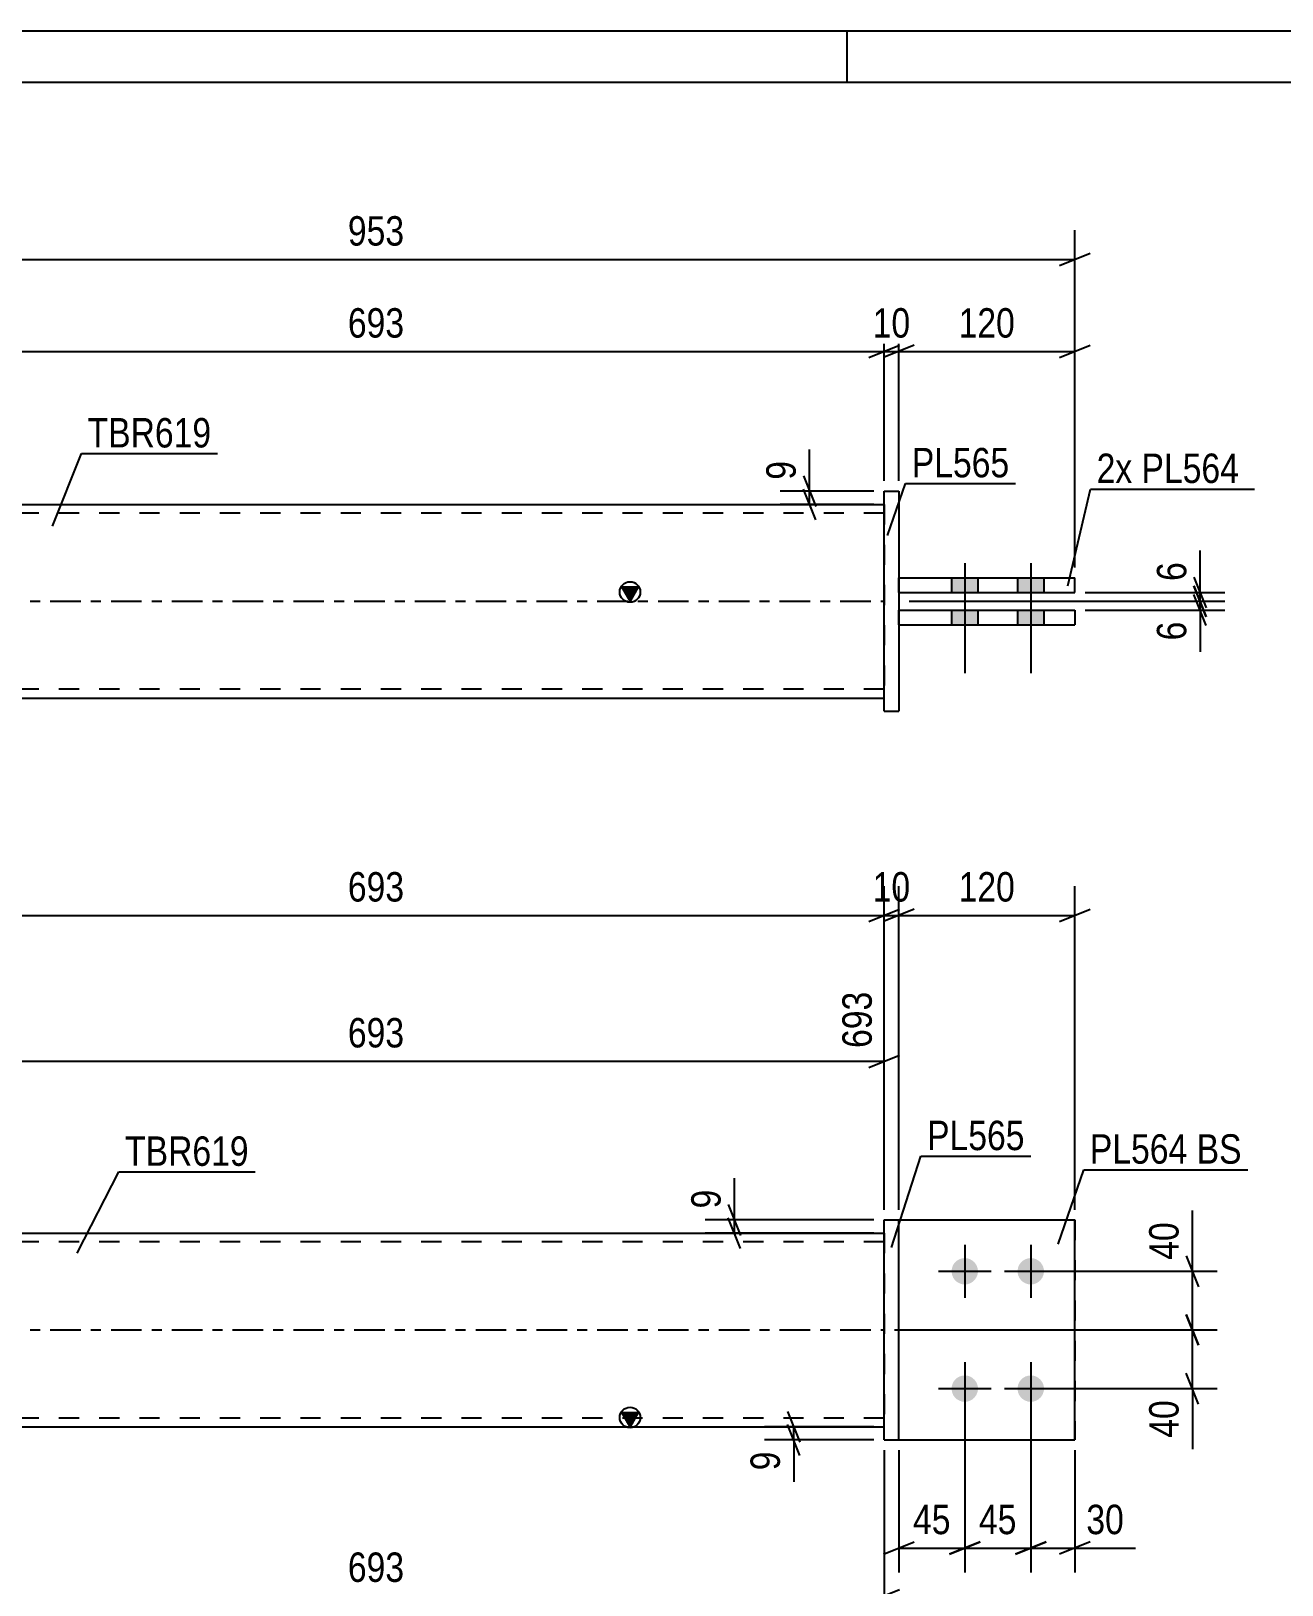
# Model space of a CAD drawing. Header units: millimetres. Extents: x 0 to 420, y 0 to 297.
# Drawn here: x 130.5 to 252.3, y 145.7 to 297 of the extents above; entities that cross this region are included whole.
import ezdxf

# ---------------------------------------------------------------- set-up
doc = ezdxf.new("R2010")
doc.units = ezdxf.units.MM
doc.linetypes.add('DXK_LINE_DOT2', pattern=[3.9198, 1.9599, -1.9599])
doc.linetypes.add('DXK_LINE_DOT3', pattern=[5.9187, 2.979, -0.9799, 0.9799, -0.9799])
doc.styles.add('Arial Narrow', font='ARIALN.TTF', dxfattribs={"height": 0.2})

# ---------------------------------------------------------------- blocks, each defined once
blk = doc.blocks.new('Unknown-585758062-1128')
at = {"color": 5, "linetype": 'Continuous'}
for p, q in [((420, 297), (0, 297)), ((210, 292), (210, 297)), ((415, 292), (5, 292))]:
    blk.add_line(p, q, dxfattribs=at)
blk = doc.blocks.new('Part-585758062-1929 - 1923')
at = {"color": 2, "linetype": 'Continuous'}
for p, q in [((215.01, 181.22), (232.15, 181.22)), ((232.15, 181.22), (232.15, 181.22)), ((232.15, 159.79), (232.15, 181.22)), ((215.01, 159.79), (232.15, 159.79))]:
    blk.add_line(p, q, dxfattribs=at)
at = {"color": 7, "linetype": 'DXK_LINE_DOT2'}
for p, q in [((215.01, 181.22), (232.15, 181.22)), ((215.01, 159.79), (215.01, 181.22)), ((215.01, 159.79), (215.01, 159.79)), ((215.01, 159.79), (232.15, 159.79))]:
    blk.add_line(p, q, dxfattribs=at)
blk = doc.blocks.new('Bolt-585758062-1932 - 1923')
at = {"linetype": 'Continuous'}
for points in [[(221.44, 177.51), (221.71, 177.48), (221.96, 177.39), (222.19, 177.26), (222.39, 177.08), (222.55, 176.86), (222.66, 176.62), (222.72, 176.35), (222.72, 176.09), (222.66, 175.82), (222.55, 175.58), (222.39, 175.36), (222.19, 175.18), (221.96, 175.05), (221.71, 174.96), (221.44, 174.93), (221.17, 174.96), (220.92, 175.05), (220.68, 175.18), (220.48, 175.36), (220.32, 175.58), (220.22, 175.82), (220.16, 176.09), (220.16, 176.35), (220.22, 176.62), (220.32, 176.86), (220.48, 177.08), (220.68, 177.26), (220.92, 177.39), (221.17, 177.48)], [(227.87, 177.51), (228.13, 177.48), (228.39, 177.39), (228.62, 177.26), (228.82, 177.08), (228.98, 176.86), (229.09, 176.62), (229.15, 176.35), (229.15, 176.09), (229.09, 175.82), (228.98, 175.58), (228.82, 175.36), (228.62, 175.18), (228.39, 175.05), (228.13, 174.96), (227.87, 174.93), (227.6, 174.96), (227.34, 175.05), (227.11, 175.18), (226.91, 175.36), (226.75, 175.58), (226.64, 175.82), (226.59, 176.09), (226.59, 176.35), (226.64, 176.62), (226.75, 176.86), (226.91, 177.08), (227.11, 177.26), (227.34, 177.39), (227.6, 177.48)], [(221.44, 166.08), (221.71, 166.05), (221.96, 165.97), (222.19, 165.83), (222.39, 165.65), (222.55, 165.43), (222.66, 165.19), (222.72, 164.93), (222.72, 164.66), (222.66, 164.39), (222.55, 164.15), (222.39, 163.93), (222.19, 163.75), (221.96, 163.62), (221.71, 163.53), (221.44, 163.51), (221.17, 163.53), (220.92, 163.62), (220.68, 163.75), (220.48, 163.93), (220.32, 164.15), (220.22, 164.39), (220.16, 164.66), (220.16, 164.93), (220.22, 165.19), (220.32, 165.43), (220.48, 165.65), (220.68, 165.83), (220.92, 165.97), (221.17, 166.05)], [(227.87, 166.08), (228.13, 166.05), (228.39, 165.97), (228.62, 165.83), (228.82, 165.65), (228.98, 165.43), (229.09, 165.19), (229.15, 164.93), (229.15, 164.66), (229.09, 164.39), (228.98, 164.15), (228.82, 163.93), (228.62, 163.75), (228.39, 163.62), (228.13, 163.53), (227.87, 163.51), (227.6, 163.53), (227.34, 163.62), (227.11, 163.75), (226.91, 163.93), (226.75, 164.15), (226.64, 164.39), (226.59, 164.66), (226.59, 164.93), (226.64, 165.19), (226.75, 165.43), (226.91, 165.65), (227.11, 165.83), (227.34, 165.97), (227.6, 166.05)]]:
    blk.add_hatch(color=1, dxfattribs=at).paths.add_polyline_path(points)
at = {"color": 1, "linetype": 'Continuous'}
for p, q in [((221.44, 178.79), (221.44, 173.65)), ((227.87, 178.79), (227.87, 173.65)), ((218.87, 176.22), (224.01, 176.22)), ((225.3, 176.22), (230.44, 176.22)), ((221.44, 167.36), (221.44, 162.22)), ((227.87, 167.36), (227.87, 162.22)), ((218.87, 164.79), (224.01, 164.79)), ((225.3, 164.79), (230.44, 164.79))]:
    blk.add_line(p, q, dxfattribs=at)
blk = doc.blocks.new('Part-585758062-1962 - 1923')
at = {"color": 2, "linetype": 'Continuous'}
for p, q in [((213.58, 181.22), (215.01, 181.22)), ((213.58, 159.79), (213.58, 181.22)), ((215.01, 159.79), (215.01, 181.22)), ((213.58, 159.79), (213.58, 159.79)), ((213.58, 159.79), (215.01, 159.79))]:
    blk.add_line(p, q, dxfattribs=at)
at = {"color": 7, "linetype": 'DXK_LINE_DOT2'}
for p, q in [((213.58, 181.22), (215.01, 181.22)), ((213.58, 159.79), (215.01, 159.79))]:
    blk.add_line(p, q, dxfattribs=at)
blk = doc.blocks.new('Part-585758062-1967 - 1923')
at = {"color": 7, "linetype": 'DXK_LINE_DOT2'}
for p, q in [((215.01, 181.22), (232.15, 181.22)), ((215.01, 159.79), (215.01, 181.22)), ((215.01, 181.22), (232.15, 181.22)), ((232.15, 181.22), (232.15, 181.22)), ((232.15, 181.22), (232.15, 159.79)), ((215.01, 159.79), (215.01, 159.79)), ((215.01, 159.79), (232.15, 159.79)), ((215.01, 159.79), (232.15, 159.79))]:
    blk.add_line(p, q, dxfattribs=at)
blk = doc.blocks.new('Part-585758062-1972 - 1923')
at = {"linetype": 'Continuous'}
blk.add_hatch(color=2, dxfattribs=at).paths.add_polyline_path([(188.84, 161.08), (188.04, 162.48), (189.64, 162.48)])
at = {"color": 2, "linetype": 'Continuous'}
for p, q in [((114.62, 179.93), (213.58, 179.93)), ((188.84, 161.08), (188.04, 162.48)), ((188.04, 162.48), (189.64, 162.48)), ((189.64, 162.48), (188.84, 161.08)), ((114.62, 161.08), (213.58, 161.08))]:
    blk.add_line(p, q, dxfattribs=at)
at = {"color": 7, "linetype": 'DXK_LINE_DOT2'}
for p, q in [((114.62, 161.08), (114.62, 179.93)), ((213.58, 179.08), (114.62, 179.08)), ((213.58, 179.93), (213.58, 161.08)), ((213.58, 161.93), (114.62, 161.93))]:
    blk.add_line(p, q, dxfattribs=at)
at = {"color": 7, "linetype": 'DXK_LINE_DOT3'}
blk.add_line((114.62, 170.51), (213.58, 170.51), dxfattribs=at)
at = {"color": 2, "linetype": 'Continuous'}
blk.add_circle((188.84, 161.98), 1, dxfattribs=at)
blk = doc.blocks.new('Part-585758062-2314 - 2283')
at = {"color": 2, "linetype": 'Continuous'}
for p, q in [((215.01, 243.76), (232.15, 243.76)), ((215.01, 242.33), (215.01, 243.76)), ((232.15, 242.33), (232.15, 243.76)), ((215.01, 242.33), (215.01, 242.33)), ((215.01, 242.33), (232.15, 242.33))]:
    blk.add_line(p, q, dxfattribs=at)
at = {"color": 7, "linetype": 'DXK_LINE_DOT2'}
for p, q in [((215.01, 243.76), (232.15, 243.76)), ((215.01, 242.33), (232.15, 242.33))]:
    blk.add_line(p, q, dxfattribs=at)
blk = doc.blocks.new('Part-585758062-2309 - 2283')
at = {"color": 2, "linetype": 'Continuous'}
for p, q in [((215.01, 240.62), (232.15, 240.62)), ((215.01, 239.19), (215.01, 240.62)), ((232.15, 240.62), (232.15, 239.19)), ((215.01, 239.19), (215.01, 239.19)), ((215.01, 239.19), (232.15, 239.19))]:
    blk.add_line(p, q, dxfattribs=at)
at = {"color": 7, "linetype": 'DXK_LINE_DOT2'}
for p, q in [((215.01, 240.62), (232.15, 240.62)), ((215.01, 239.19), (232.15, 239.19))]:
    blk.add_line(p, q, dxfattribs=at)
blk = doc.blocks.new('Part-585758062-2294 - 2283')
at = {"color": 2, "linetype": 'Continuous'}
for p, q in [((213.58, 252.19), (213.58, 252.19)), ((213.58, 230.76), (213.58, 252.19)), ((213.58, 252.19), (215.01, 252.19)), ((215.01, 252.19), (215.01, 252.19)), ((215.01, 252.19), (215.01, 230.76)), ((213.58, 230.76), (215.01, 230.76)), ((213.58, 230.76), (213.58, 230.76)), ((215.01, 230.76), (215.01, 230.76))]:
    blk.add_line(p, q, dxfattribs=at)
at = {"color": 7, "linetype": 'DXK_LINE_DOT2'}
for p, q in [((213.58, 252.19), (215.01, 252.19)), ((213.58, 230.76), (215.01, 230.76)), ((215.01, 230.76), (215.01, 230.76))]:
    blk.add_line(p, q, dxfattribs=at)
blk = doc.blocks.new('Part-585758062-2304 - 2283')
at = {"linetype": 'Continuous'}
blk.add_hatch(color=2, dxfattribs=at).paths.add_polyline_path([(188.84, 241.47), (188.04, 242.87), (189.64, 242.87)])
at = {"color": 2, "linetype": 'Continuous'}
for p, q in [((114.62, 250.9), (213.58, 250.9)), ((188.84, 241.47), (188.04, 242.87)), ((188.04, 242.87), (189.64, 242.87)), ((189.64, 242.87), (188.84, 241.47)), ((114.62, 232.04), (213.58, 232.04))]:
    blk.add_line(p, q, dxfattribs=at)
at = {"color": 7, "linetype": 'DXK_LINE_DOT2'}
for p, q in [((114.62, 250.9), (114.62, 232.04)), ((213.58, 250.04), (114.62, 250.04)), ((213.58, 250.9), (213.58, 232.04)), ((213.58, 232.9), (114.62, 232.9))]:
    blk.add_line(p, q, dxfattribs=at)
at = {"color": 7, "linetype": 'DXK_LINE_DOT3'}
blk.add_line((114.62, 241.47), (213.58, 241.47), dxfattribs=at)
at = {"color": 2, "linetype": 'Continuous'}
blk.add_circle((188.84, 242.37), 1, dxfattribs=at)
blk = doc.blocks.new('Bolt-585758062-2326 - 2283')
at = {"linetype": 'Continuous'}
for points in [[(222.72, 243.76), (220.15, 243.76), (220.15, 242.33), (222.72, 242.33)], [(222.72, 243.76), (220.15, 243.76), (220.15, 242.33), (222.72, 242.33)], [(229.15, 243.76), (226.58, 243.76), (226.58, 242.33), (229.15, 242.33)], [(229.15, 243.76), (226.58, 243.76), (226.58, 242.33), (229.15, 242.33)], [(222.72, 240.62), (220.15, 240.62), (220.15, 239.19), (222.72, 239.19)], [(222.72, 240.62), (220.15, 240.62), (220.15, 239.19), (222.72, 239.19)], [(229.15, 240.62), (226.58, 240.62), (226.58, 239.19), (229.15, 239.19)], [(229.15, 240.62), (226.58, 240.62), (226.58, 239.19), (229.15, 239.19)]]:
    blk.add_hatch(color=1, dxfattribs=at).paths.add_polyline_path(points)
at = {"color": 1, "linetype": 'Continuous'}
for p, q in [((221.44, 245.19), (221.44, 234.47)), ((221.44, 245.19), (221.44, 234.47)), ((227.87, 245.19), (227.87, 234.47)), ((227.87, 245.19), (227.87, 234.47)), ((220.15, 243.76), (220.15, 242.33)), ((220.15, 243.76), (220.15, 242.33)), ((222.72, 243.76), (222.72, 242.33)), ((222.72, 243.76), (222.72, 242.33)), ((226.58, 243.76), (226.58, 242.33)), ((226.58, 243.76), (226.58, 242.33)), ((229.15, 243.76), (229.15, 242.33)), ((229.15, 243.76), (229.15, 242.33)), ((220.15, 240.62), (220.15, 239.19)), ((220.15, 240.62), (220.15, 239.19)), ((222.72, 240.62), (222.72, 239.19)), ((222.72, 240.62), (222.72, 239.19)), ((226.58, 240.62), (226.58, 239.19)), ((226.58, 240.62), (226.58, 239.19)), ((229.15, 240.62), (229.15, 239.19)), ((229.15, 240.62), (229.15, 239.19))]:
    blk.add_line(p, q, dxfattribs=at)
blk = doc.blocks.new('StraightDimension-585758062-2098 - 1923')
at = {"color": 7, "linetype": 'Continuous'}
for p, q in [((221.44, 163.79), (221.44, 146.87)), ((215.01, 158.79), (215.01, 146.87)), ((213.51, 148.67), (216.51, 149.87)), ((222.94, 149.87), (219.94, 148.67)), ((215.01, 149.27), (221.44, 149.27))]:
    blk.add_line(p, q, dxfattribs=at)
at = {"color": 0}
blk.add_wipeout([(220.65, 150.02), (220.65, 154.22), (215.8, 154.22), (215.8, 150.02)], dxfattribs=at)
at = {"color": 3, "style": 'Arial Narrow'}
blk.add_text('45', height=2.863, dxfattribs=at).set_placement((216.4, 150.62))
blk = doc.blocks.new('StraightDimension-585758062-2192 - 1923')
at = {"color": 7, "linetype": 'Continuous'}
for p, q in [((114.62, 158.79), (114.62, 141.49)), ((213.58, 158.79), (213.58, 137.84)), ((116.12, 145.22), (113.12, 144.02)), ((114.62, 144.62), (213.58, 144.62)), ((212.08, 144.02), (215.08, 145.22))]:
    blk.add_line(p, q, dxfattribs=at)
at = {"color": 0}
blk.add_wipeout([(167.44, 145.37), (167.44, 149.57), (160.76, 149.57), (160.76, 145.37)], dxfattribs=at)
at = {"color": 0, "linetype": 'Continuous'}
for points in [[(114.02, 143.92), (109.82, 143.92), (109.82, 140.89), (114.02, 140.89)], [(212.98, 143.92), (208.78, 143.92), (208.78, 137.24), (212.98, 137.24)]]:
    blk.add_wipeout(points, dxfattribs=at)
at = {"color": 3, "style": 'Arial Narrow'}
blk.add_text('693', height=2.863, dxfattribs=at).set_placement((161.36, 145.97))
at = {"color": 3, "linetype": 'Continuous', "style": 'Arial Narrow'}
for s, height, p in [('0', 2.86, (113.42, 141.49)), ('693', 2.863, (212.38, 137.84))]:
    blk.add_text(s, height=height, rotation=90.0002, dxfattribs=at).set_placement(p)
blk = doc.blocks.new('StraightDimension-585758062-2022 - 1923')
at = {"color": 7, "linetype": 'Continuous'}
for p, q in [((213.58, 182.22), (213.58, 213.73)), ((215.01, 182.22), (215.01, 213.73)), ((212.08, 210.28), (215.08, 211.48)), ((216.51, 211.48), (213.51, 210.28)), ((213.58, 210.88), (215.01, 210.88))]:
    blk.add_line(p, q, dxfattribs=at)
at = {"color": 0}
blk.add_wipeout([(216.72, 211.63), (216.72, 215.83), (211.87, 215.83), (211.87, 211.63)], dxfattribs=at)
at = {"color": 3, "style": 'Arial Narrow'}
blk.add_text('10', height=2.863, dxfattribs=at).set_placement((212.47, 212.23))
blk = doc.blocks.new('StraightDimension-585758062-2124 - 1923')
at = {"color": 7, "linetype": 'Continuous'}
for p, q in [((227.87, 163.79), (227.87, 146.87)), ((232.15, 158.79), (232.15, 146.87)), ((226.37, 148.67), (229.37, 149.87)), ((233.65, 149.87), (230.65, 148.67)), ((227.87, 149.27), (232.15, 149.27))]:
    blk.add_line(p, q, dxfattribs=at)
at = {"color": 0}
blk.add_wipeout([(237.53, 150.02), (237.53, 154.22), (232.68, 154.22), (232.68, 150.02)], dxfattribs=at)
at = {"color": 7, "linetype": 'Continuous'}
blk.add_line((232.15, 149.27), (238.06, 149.27), dxfattribs=at)
blk.add_line((232.15, 149.27), (238.06, 149.27), dxfattribs=at)
at = {"color": 3, "style": 'Arial Narrow'}
blk.add_text('30', height=2.863, dxfattribs=at).set_placement((233.28, 150.62))
blk = doc.blocks.new('StraightDimension-585758062-2069 - 1923')
at = {"color": 7, "linetype": 'Continuous'}
for p, q in [((243.01, 177.72), (244.21, 174.72)), ((228.87, 176.22), (246.01, 176.22)), ((243.61, 170.51), (243.61, 176.22)), ((244.21, 169.01), (243.01, 172.01)), ((214.58, 170.51), (246.01, 170.51))]:
    blk.add_line(p, q, dxfattribs=at)
at = {"color": 0}
blk.add_wipeout([(242.86, 181.6), (238.66, 181.6), (238.66, 176.74), (242.86, 176.74)], dxfattribs=at)
at = {"color": 7, "linetype": 'Continuous'}
blk.add_line((243.61, 176.22), (243.61, 182.13), dxfattribs=at)
blk.add_line((243.61, 176.22), (243.61, 182.13), dxfattribs=at)
at = {"color": 3, "style": 'Arial Narrow'}
blk.add_text('40', height=2.863, rotation=90.0002, dxfattribs=at).set_placement((242.26, 177.34))
blk = doc.blocks.new('StraightDimension-585758062-2013 - 1923')
at = {"color": 7, "linetype": 'Continuous'}
for p, q in [((114.62, 182.22), (114.62, 213.73)), ((213.58, 182.22), (213.58, 213.73)), ((116.12, 211.48), (113.12, 210.28)), ((114.62, 210.88), (213.58, 210.88)), ((212.08, 210.28), (215.08, 211.48))]:
    blk.add_line(p, q, dxfattribs=at)
at = {"color": 0}
blk.add_wipeout([(167.44, 211.63), (167.44, 215.83), (160.76, 215.83), (160.76, 211.63)], dxfattribs=at)
at = {"color": 3, "style": 'Arial Narrow'}
blk.add_text('693', height=2.863, dxfattribs=at).set_placement((161.36, 212.23))
blk = doc.blocks.new('StraightDimension-585758062-2039 - 1923')
at = {"color": 7, "linetype": 'Continuous'}
for p, q in [((215.01, 182.22), (215.01, 213.73)), ((232.15, 182.22), (232.15, 213.73)), ((216.51, 211.48), (213.51, 210.28)), ((215.01, 210.88), (232.15, 210.88)), ((230.65, 210.28), (233.65, 211.48))]:
    blk.add_line(p, q, dxfattribs=at)
at = {"color": 0}
blk.add_wipeout([(226.92, 211.63), (226.92, 215.83), (220.24, 215.83), (220.24, 211.63)], dxfattribs=at)
at = {"color": 3, "style": 'Arial Narrow'}
blk.add_text('120', height=2.863, dxfattribs=at).set_placement((220.84, 212.23))
blk = doc.blocks.new('StraightDimension-585758062-2062 - 1923')
at = {"color": 7, "linetype": 'Continuous'}
for p, q in [((198.41, 182.72), (199.61, 179.72)), ((212.58, 181.22), (196.16, 181.22)), ((199.61, 178.43), (198.41, 181.43)), ((199.01, 179.93), (199.01, 181.22)), ((212.58, 179.93), (196.16, 179.93))]:
    blk.add_line(p, q, dxfattribs=at)
at = {"color": 0}
blk.add_wipeout([(198.26, 184.77), (194.06, 184.77), (194.06, 181.74), (198.26, 181.74)], dxfattribs=at)
at = {"color": 7, "linetype": 'Continuous'}
blk.add_line((199.01, 181.22), (199.01, 185.3), dxfattribs=at)
blk.add_line((199.01, 181.22), (199.01, 185.3), dxfattribs=at)
at = {"color": 3, "style": 'Arial Narrow'}
blk.add_text('9', height=2.86, rotation=90.0002, dxfattribs=at).set_placement((197.66, 182.34))
blk = doc.blocks.new('StraightDimension-585758062-2084 - 1923')
at = {"color": 7, "linetype": 'Continuous'}
for p, q in [((243.01, 172.01), (244.21, 169.01)), ((214.58, 170.51), (246.01, 170.51)), ((243.61, 164.79), (243.61, 170.51)), ((244.21, 163.29), (243.01, 166.29)), ((228.87, 164.79), (246.01, 164.79))]:
    blk.add_line(p, q, dxfattribs=at)
at = {"color": 0}
blk.add_wipeout([(242.86, 164.27), (238.66, 164.27), (238.66, 159.41), (242.86, 159.41)], dxfattribs=at)
at = {"color": 7, "linetype": 'Continuous'}
blk.add_line((243.61, 164.79), (243.61, 158.88), dxfattribs=at)
blk.add_line((243.61, 164.79), (243.61, 158.88), dxfattribs=at)
at = {"color": 3, "style": 'Arial Narrow'}
blk.add_text('40', height=2.863, rotation=90.0002, dxfattribs=at).set_placement((242.26, 160.01))
blk = doc.blocks.new('StraightDimension-585758062-2114 - 1923')
at = {"color": 7, "linetype": 'Continuous'}
for p, q in [((221.44, 163.79), (221.44, 146.87)), ((227.87, 163.79), (227.87, 146.87)), ((219.94, 148.67), (222.94, 149.87)), ((229.37, 149.87), (226.37, 148.67)), ((221.44, 149.27), (227.87, 149.27))]:
    blk.add_line(p, q, dxfattribs=at)
at = {"color": 0}
blk.add_wipeout([(227.08, 150.02), (227.08, 154.22), (222.22, 154.22), (222.22, 150.02)], dxfattribs=at)
at = {"color": 3, "style": 'Arial Narrow'}
blk.add_text('45', height=2.863, dxfattribs=at).set_placement((222.82, 150.62))
blk = doc.blocks.new('StraightDimension-585758062-2138 - 1923')
at = {"color": 7, "linetype": 'Continuous'}
for p, q in [((204.18, 162.58), (205.38, 159.58)), ((212.58, 161.08), (201.93, 161.08)), ((205.38, 158.29), (204.18, 161.29)), ((204.78, 159.79), (204.78, 161.08)), ((212.58, 159.79), (201.93, 159.79))]:
    blk.add_line(p, q, dxfattribs=at)
at = {"color": 0}
blk.add_wipeout([(204.03, 159.27), (199.83, 159.27), (199.83, 156.24), (204.03, 156.24)], dxfattribs=at)
at = {"color": 7, "linetype": 'Continuous'}
blk.add_line((204.78, 159.79), (204.78, 155.71), dxfattribs=at)
blk.add_line((204.78, 159.79), (204.78, 155.71), dxfattribs=at)
at = {"color": 3, "style": 'Arial Narrow'}
blk.add_text('9', height=2.86, rotation=90.0002, dxfattribs=at).set_placement((203.43, 156.84))
blk = doc.blocks.new('StraightDimension-585758062-2228 - 1923')
at = {"color": 7, "linetype": 'Continuous'}
for p, q in [((213.58, 182.22), (213.58, 203.45)), ((114.62, 180.93), (114.62, 199.79)), ((116.12, 197.27), (113.12, 196.07)), ((212.08, 196.07), (215.08, 197.27)), ((114.62, 196.67), (213.58, 196.67))]:
    blk.add_line(p, q, dxfattribs=at)
at = {"color": 0, "linetype": 'Continuous'}
for points in [[(212.98, 204.05), (208.78, 204.05), (208.78, 197.37), (212.98, 197.37)], [(114.02, 200.39), (109.82, 200.39), (109.82, 197.37), (114.02, 197.37)]]:
    blk.add_wipeout(points, dxfattribs=at)
at = {"color": 0}
blk.add_wipeout([(167.44, 197.42), (167.44, 201.62), (160.76, 201.62), (160.76, 197.42)], dxfattribs=at)
at = {"color": 3, "linetype": 'Continuous', "style": 'Arial Narrow'}
for s, height, p in [('693', 2.863, (212.38, 197.97)), ('0', 2.86, (113.42, 197.97))]:
    blk.add_text(s, height=height, rotation=90.0002, dxfattribs=at).set_placement(p)
at = {"color": 3, "style": 'Arial Narrow'}
blk.add_text('693', height=2.863, dxfattribs=at).set_placement((161.36, 198.02))
blk = doc.blocks.new('StraightDimension-585758062-2389 - 2283')
at = {"color": 7, "linetype": 'Continuous'}
for p, q in [((114.62, 253.19), (114.62, 268.65)), ((213.58, 253.19), (213.58, 268.65)), ((116.12, 266.4), (113.12, 265.2)), ((212.08, 265.2), (215.08, 266.4)), ((114.62, 265.8), (213.58, 265.8))]:
    blk.add_line(p, q, dxfattribs=at)
at = {"color": 0}
blk.add_wipeout([(167.44, 266.55), (167.44, 270.75), (160.76, 270.75), (160.76, 266.55)], dxfattribs=at)
at = {"color": 3, "style": 'Arial Narrow'}
blk.add_text('693', height=2.863, dxfattribs=at).set_placement((161.36, 267.15))
blk = doc.blocks.new('StraightDimension-585758062-2348 - 2283')
at = {"color": 7, "linetype": 'Continuous'}
for p, q in [((243.76, 243.83), (244.96, 240.83)), ((233.15, 242.33), (246.76, 242.33)), ((244.96, 239.97), (243.76, 242.97)), ((244.36, 241.47), (244.36, 242.33)), ((216.01, 241.47), (246.76, 241.47))]:
    blk.add_line(p, q, dxfattribs=at)
at = {"color": 0}
blk.add_wipeout([(243.61, 245.88), (239.41, 245.88), (239.41, 242.85), (243.61, 242.85)], dxfattribs=at)
at = {"color": 7, "linetype": 'Continuous'}
blk.add_line((244.36, 242.33), (244.36, 246.41), dxfattribs=at)
blk.add_line((244.36, 242.33), (244.36, 246.41), dxfattribs=at)
at = {"color": 3, "style": 'Arial Narrow'}
blk.add_text('6', height=2.86, rotation=90.0002, dxfattribs=at).set_placement((243.01, 243.45))
blk = doc.blocks.new('StraightDimension-585758062-2339 - 2283')
at = {"color": 7, "linetype": 'Continuous'}
for p, q in [((243.76, 242.97), (244.96, 239.97)), ((216.01, 241.47), (246.76, 241.47)), ((233.15, 240.62), (246.76, 240.62)), ((244.96, 239.12), (243.76, 242.12)), ((244.36, 240.62), (244.36, 241.47))]:
    blk.add_line(p, q, dxfattribs=at)
at = {"color": 0}
blk.add_wipeout([(243.61, 240.09), (239.41, 240.09), (239.41, 237.06), (243.61, 237.06)], dxfattribs=at)
at = {"color": 7, "linetype": 'Continuous'}
blk.add_line((244.36, 240.62), (244.36, 236.54), dxfattribs=at)
blk.add_line((244.36, 240.62), (244.36, 236.54), dxfattribs=at)
at = {"color": 3, "style": 'Arial Narrow'}
blk.add_text('6', height=2.86, rotation=90.0002, dxfattribs=at).set_placement((243.01, 237.66))
blk = doc.blocks.new('StraightDimension-585758062-2358 - 2283')
at = {"color": 7, "linetype": 'Continuous'}
for p, q in [((205.72, 253.69), (206.92, 250.69)), ((212.58, 252.19), (203.47, 252.19)), ((206.92, 249.4), (205.72, 252.4)), ((206.32, 250.9), (206.32, 252.19)), ((212.58, 250.9), (203.47, 250.9))]:
    blk.add_line(p, q, dxfattribs=at)
at = {"color": 0}
blk.add_wipeout([(205.57, 255.74), (201.37, 255.74), (201.37, 252.71), (205.57, 252.71)], dxfattribs=at)
at = {"color": 7, "linetype": 'Continuous'}
blk.add_line((206.32, 252.19), (206.32, 256.26), dxfattribs=at)
blk.add_line((206.32, 252.19), (206.32, 256.26), dxfattribs=at)
at = {"color": 3, "style": 'Arial Narrow'}
blk.add_text('9', height=2.86, rotation=90.0002, dxfattribs=at).set_placement((204.97, 253.31))
blk = doc.blocks.new('StraightDimension-585758062-2369 - 2283')
at = {"color": 7, "linetype": 'Continuous'}
for p, q in [((215.01, 253.19), (215.01, 268.65)), ((232.15, 244.76), (232.15, 268.65)), ((216.51, 266.4), (213.51, 265.2)), ((230.65, 265.2), (233.65, 266.4)), ((215.01, 265.8), (232.15, 265.8))]:
    blk.add_line(p, q, dxfattribs=at)
at = {"color": 0}
blk.add_wipeout([(226.92, 266.55), (226.92, 270.75), (220.24, 270.75), (220.24, 266.55)], dxfattribs=at)
at = {"color": 3, "style": 'Arial Narrow'}
blk.add_text('120', height=2.863, dxfattribs=at).set_placement((220.84, 267.15))
blk = doc.blocks.new('StraightDimension-585758062-2379 - 2283')
at = {"color": 7, "linetype": 'Continuous'}
for p, q in [((213.58, 253.19), (213.58, 268.65)), ((215.01, 253.19), (215.01, 268.65)), ((212.08, 265.2), (215.08, 266.4)), ((216.51, 266.4), (213.51, 265.2)), ((213.58, 265.8), (215.01, 265.8))]:
    blk.add_line(p, q, dxfattribs=at)
at = {"color": 0}
blk.add_wipeout([(216.72, 266.55), (216.72, 270.75), (211.87, 270.75), (211.87, 266.55)], dxfattribs=at)
at = {"color": 3, "style": 'Arial Narrow'}
blk.add_text('10', height=2.863, dxfattribs=at).set_placement((212.47, 267.15))
blk = doc.blocks.new('StraightDimension-585758062-2420 - 2283')
at = {"color": 7, "linetype": 'Continuous'}
for p, q in [((96.05, 244.76), (96.05, 277.61)), ((232.15, 244.76), (232.15, 277.61)), ((97.55, 275.36), (94.55, 274.16)), ((96.05, 274.76), (232.15, 274.76)), ((230.65, 274.16), (233.65, 275.36))]:
    blk.add_line(p, q, dxfattribs=at)
at = {"color": 0}
blk.add_wipeout([(167.44, 275.51), (167.44, 279.71), (160.76, 279.71), (160.76, 275.51)], dxfattribs=at)
at = {"color": 3, "style": 'Arial Narrow'}
blk.add_text('953', height=2.863, dxfattribs=at).set_placement((161.36, 276.11))
blk = doc.blocks.new('MarkSet-585758062-2274 - 1923')
at = {"color": 0}
for points in [[(243.12, 186.7), (243.12, 189.7), (233.62, 189.7), (233.62, 186.7)], [(248.4, 186.7), (248.4, 189.7), (244.02, 189.7), (244.02, 186.7)]]:
    blk.add_wipeout(points, dxfattribs=at)
for points in [[(243.12, 186.7), (243.12, 189.7), (233.62, 189.7), (233.62, 186.7)], [(248.4, 186.7), (248.4, 189.7), (244.02, 189.7), (244.02, 186.7)]]:
    blk.add_wipeout(points, dxfattribs=at)
at = {"color": 30, "linetype": 'Continuous'}
for p, q in [((230.52, 178.86), (233.02, 186.1)), ((233.02, 186.1), (249, 186.1))]:
    blk.add_line(p, q, dxfattribs=at)
at = {"color": 3, "style": 'Arial Narrow'}
for s, p in [('PL564', (233.62, 186.7)), ('BS', (244.02, 186.7))]:
    blk.add_text(s, height=2.863, dxfattribs=at).set_placement(p)
blk = doc.blocks.new('Mark-585758062-1958 - 1923')
at = {"color": 0}
blk.add_wipeout([(227.27, 188.02), (227.27, 191.02), (217.77, 191.02), (217.77, 188.02)], dxfattribs=at)
blk.add_wipeout([(227.27, 188.02), (227.27, 191.02), (217.77, 191.02), (217.77, 188.02)], dxfattribs=at)
at = {"color": 30, "linetype": 'Continuous'}
for p, q in [((214.31, 178.54), (217.17, 187.42)), ((217.17, 187.42), (227.87, 187.42))]:
    blk.add_line(p, q, dxfattribs=at)
at = {"color": 3, "style": 'Arial Narrow'}
blk.add_text('PL565', height=2.863, dxfattribs=at).set_placement((217.77, 188.02))
blk = doc.blocks.new('Mark-585758062-1968 - 1923')
at = {"color": 0}
blk.add_wipeout([(151.72, 186.49), (151.72, 189.49), (139.66, 189.49), (139.66, 186.49)], dxfattribs=at)
blk.add_wipeout([(151.72, 186.49), (151.72, 189.49), (139.66, 189.49), (139.66, 186.49)], dxfattribs=at)
at = {"color": 30, "linetype": 'Continuous'}
for p, q in [((134.98, 177.99), (139.06, 185.89)), ((139.06, 185.89), (152.32, 185.89))]:
    blk.add_line(p, q, dxfattribs=at)
at = {"color": 3, "style": 'Arial Narrow'}
blk.add_text('TBR619', height=2.863, dxfattribs=at).set_placement((139.66, 186.49))
blk = doc.blocks.new('Mark-585758062-2300 - 2283')
at = {"color": 0}
blk.add_wipeout([(148.06, 256.45), (148.06, 259.45), (136.01, 259.45), (136.01, 256.45)], dxfattribs=at)
blk.add_wipeout([(148.06, 256.45), (148.06, 259.45), (136.01, 259.45), (136.01, 256.45)], dxfattribs=at)
at = {"color": 30, "linetype": 'Continuous'}
for p, q in [((132.59, 248.78), (135.41, 255.85)), ((135.41, 255.85), (148.66, 255.85))]:
    blk.add_line(p, q, dxfattribs=at)
at = {"color": 3, "style": 'Arial Narrow'}
blk.add_text('TBR619', height=2.863, dxfattribs=at).set_placement((136.01, 256.45))
blk = doc.blocks.new('Mark-585758062-2290 - 2283')
at = {"color": 0}
blk.add_wipeout([(225.79, 253.54), (225.79, 256.54), (216.28, 256.54), (216.28, 253.54)], dxfattribs=at)
blk.add_wipeout([(225.79, 253.54), (225.79, 256.54), (216.28, 256.54), (216.28, 253.54)], dxfattribs=at)
at = {"color": 30, "linetype": 'Continuous'}
for p, q in [((213.91, 247.86), (215.68, 252.94)), ((215.68, 252.94), (226.39, 252.94))]:
    blk.add_line(p, q, dxfattribs=at)
at = {"color": 3, "style": 'Arial Narrow'}
blk.add_text('PL565', height=2.863, dxfattribs=at).set_placement((216.28, 253.54))
blk = doc.blocks.new('MarkSet-585758062-2524 - 2283')
at = {"color": 0}
for points in [[(237.75, 252.99), (237.75, 255.99), (234.28, 255.99), (234.28, 252.99)], [(248.15, 252.99), (248.15, 255.99), (238.65, 255.99), (238.65, 252.99)]]:
    blk.add_wipeout(points, dxfattribs=at)
for points in [[(237.75, 252.99), (237.75, 255.99), (234.28, 255.99), (234.28, 252.99)], [(248.15, 252.99), (248.15, 255.99), (238.65, 255.99), (238.65, 252.99)]]:
    blk.add_wipeout(points, dxfattribs=at)
at = {"color": 30, "linetype": 'Continuous'}
for p, q in [((231.46, 242.98), (233.68, 252.39)), ((233.68, 252.39), (249.65, 252.39))]:
    blk.add_line(p, q, dxfattribs=at)
at = {"color": 3, "style": 'Arial Narrow'}
for s, p in [('2x', (234.28, 252.99)), ('PL564', (238.65, 252.99))]:
    blk.add_text(s, height=2.863, dxfattribs=at).set_placement(p)

msp = doc.modelspace()

# ---------------------------------------------------------------- block references
for name in ['Unknown-585758062-1128', 'Part-585758062-2294 - 2283', 'Part-585758062-2304 - 2283', 'Bolt-585758062-2326 - 2283', 'Part-585758062-2314 - 2283', 'Part-585758062-2309 - 2283', 'Part-585758062-1962 - 1923', 'Part-585758062-1929 - 1923', 'Part-585758062-1967 - 1923', 'Part-585758062-1972 - 1923', 'Bolt-585758062-1932 - 1923']:
    msp.add_blockref(name, (0, 0))

# ---------------------------------------------------------------- next in the draw order: block references
for name in ['StraightDimension-585758062-2389 - 2283', 'StraightDimension-585758062-2348 - 2283', 'StraightDimension-585758062-2022 - 1923', 'StraightDimension-585758062-2098 - 1923', 'StraightDimension-585758062-2124 - 1923']:
    msp.add_blockref(name, (0, 0))

# ---------------------------------------------------------------- next in the draw order: block references
for name in ['StraightDimension-585758062-2369 - 2283', 'StraightDimension-585758062-2358 - 2283', 'StraightDimension-585758062-2339 - 2283', 'StraightDimension-585758062-2069 - 1923', 'StraightDimension-585758062-2192 - 1923']:
    msp.add_blockref(name, (0, 0))

# ---------------------------------------------------------------- next in the draw order: block references
for name in ['StraightDimension-585758062-2379 - 2283', 'StraightDimension-585758062-2013 - 1923', 'StraightDimension-585758062-2084 - 1923', 'StraightDimension-585758062-2138 - 1923']:
    msp.add_blockref(name, (0, 0))

# ---------------------------------------------------------------- next in the draw order: block references
for name in ['StraightDimension-585758062-2420 - 2283', 'StraightDimension-585758062-2039 - 1923', 'StraightDimension-585758062-2062 - 1923', 'StraightDimension-585758062-2114 - 1923']:
    msp.add_blockref(name, (0, 0))

# ---------------------------------------------------------------- next in the draw order: block references
for name in ['Mark-585758062-2300 - 2283', 'Mark-585758062-2290 - 2283', 'MarkSet-585758062-2524 - 2283', 'StraightDimension-585758062-2228 - 1923', 'MarkSet-585758062-2274 - 1923']:
    msp.add_blockref(name, (0, 0))

# ---------------------------------------------------------------- next in the draw order: block references
for name in ['Mark-585758062-1958 - 1923', 'Mark-585758062-1968 - 1923']:
    msp.add_blockref(name, (0, 0))

doc.saveas('drawing.dxf')
